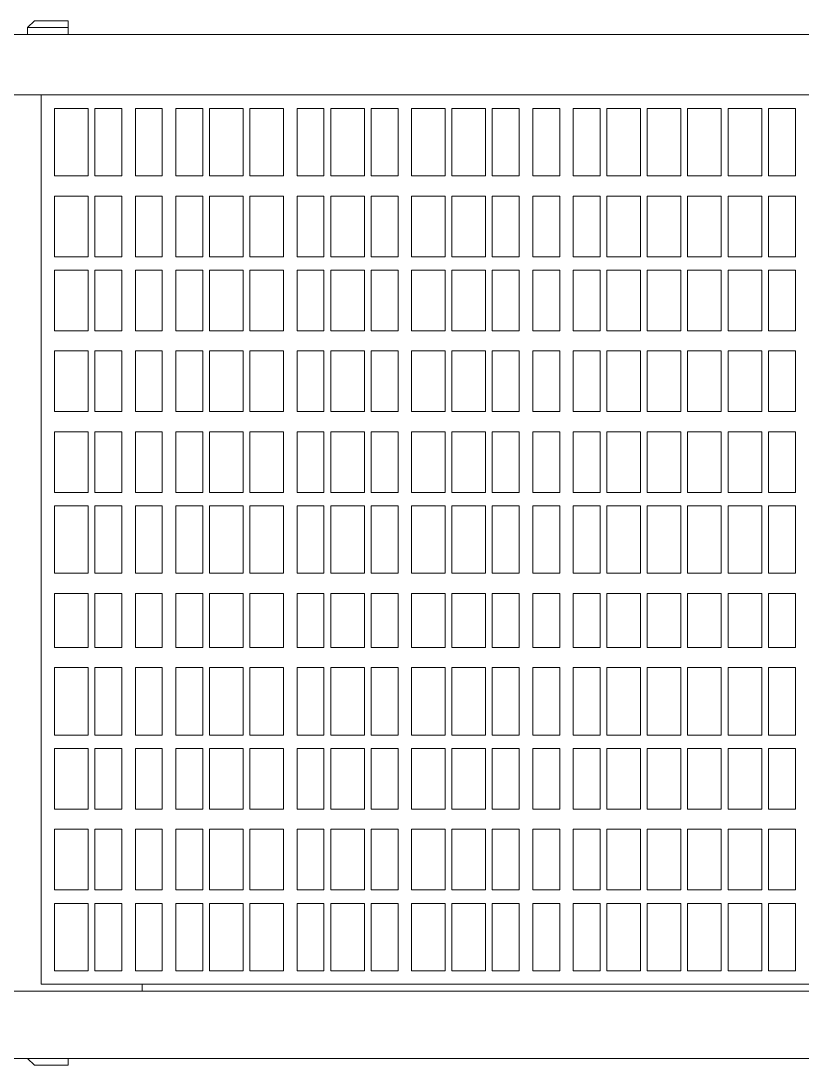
# Model space of a CAD drawing. Header units: metres. Extents: x -13194 to 152406, y -14653 to 29421.
# Drawn here: x 3729.18 to 3766.55, y 682.84 to 732.77 of the extents above; entities that cross this region are included whole.
import ezdxf

# ---------------------------------------------------------------- set-up
doc = ezdxf.new("R2010")
doc.units = ezdxf.units.M
doc.header["$LTSCALE"] = 100
doc.header["$MEASUREMENT"] = 0
doc.layers.get('0').update_dxf_attribs({"color": 9, "lineweight": 9})
doc.layers.add('32-ekipman', color=9, linetype='Continuous', lineweight=9)

# ---------------------------------------------------------------- blocks, each defined once
blk = doc.blocks.new('h')
for points in [[(182091.819, -16360.8), (182093.43, -16360.8)], [(182091.819, -16360.8), (182091.819, -16361.122)], [(182093.43, -16360.8), (182093.752, -16361.122)], [(182096.974, -16361.122), (182021.587, -16361.122)], [(182093.752, -16361.122), (182091.819, -16361.122)], [(182091.819, -16361.122), (182091.819, -16361.122)], [(182093.752, -16361.122), (182093.752, -16361.122)], [(182021.587, -16364.344), (182119.848, -16364.344)], [(182088.276, -16364.344), (182088.276, -16364.666)], [(182088.276, -16364.344), (182088.276, -16364.666)], [(182093.108, -16364.666), (182029.641, -16364.666)], [(182093.108, -16364.666), (182093.108, -16407.192)], [(182057.025, -16365.311), (182058.314, -16365.311)], [(182057.025, -16368.532), (182057.025, -16365.311)], [(182058.314, -16365.311), (182058.314, -16368.532)], [(182058.636, -16365.311), (182060.247, -16365.311)], [(182058.636, -16368.532), (182058.636, -16365.311)], [(182060.247, -16365.311), (182060.247, -16368.532)], [(182060.569, -16365.311), (182062.18, -16365.311)], [(182060.569, -16368.532), (182060.569, -16365.311)], [(182062.18, -16365.311), (182062.18, -16368.532)], [(182062.502, -16365.311), (182064.113, -16365.311)], [(182062.502, -16368.532), (182062.502, -16365.311)], [(182064.113, -16365.311), (182064.113, -16368.532)], [(182064.435, -16365.311), (182066.046, -16365.311)], [(182064.435, -16368.532), (182064.435, -16365.311)], [(182066.046, -16365.311), (182066.046, -16368.532)], [(182066.368, -16365.311), (182067.657, -16365.311)], [(182066.368, -16368.532), (182066.368, -16365.311)], [(182067.657, -16365.311), (182067.657, -16368.532)], [(182068.301, -16365.311), (182069.59, -16365.311)], [(182068.301, -16368.532), (182068.301, -16365.311)], [(182069.59, -16365.311), (182069.59, -16368.532)], [(182070.234, -16365.311), (182071.523, -16365.311)], [(182070.234, -16368.532), (182070.234, -16365.311)], [(182071.523, -16365.311), (182071.523, -16368.532)], [(182071.845, -16365.311), (182073.456, -16365.311)], [(182071.845, -16368.532), (182071.845, -16365.311)], [(182073.456, -16365.311), (182073.456, -16368.532)], [(182073.778, -16365.311), (182075.389, -16365.311)], [(182073.778, -16368.532), (182073.778, -16365.311)], [(182075.389, -16365.311), (182075.389, -16368.532)], [(182076.033, -16365.311), (182077.322, -16365.311)], [(182076.033, -16368.532), (182076.033, -16365.311)], [(182077.322, -16365.311), (182077.322, -16368.532)], [(182077.644, -16365.311), (182079.255, -16365.311)], [(182077.644, -16368.532), (182077.644, -16365.311)], [(182079.255, -16365.311), (182079.255, -16368.532)], [(182079.577, -16365.311), (182080.866, -16365.311)], [(182079.577, -16368.532), (182079.577, -16365.311)], [(182080.866, -16365.311), (182080.866, -16368.532)], [(182081.51, -16365.311), (182083.121, -16365.311)], [(182081.51, -16368.532), (182081.51, -16365.311)], [(182083.121, -16365.311), (182083.121, -16368.532)], [(182083.443, -16365.311), (182085.054, -16365.311)], [(182083.443, -16368.532), (182083.443, -16365.311)], [(182085.054, -16365.311), (182085.054, -16368.532)], [(182085.376, -16365.311), (182086.665, -16365.311)], [(182085.376, -16368.532), (182085.376, -16365.311)], [(182086.665, -16365.311), (182086.665, -16368.532)], [(182087.309, -16365.311), (182088.598, -16365.311)], [(182087.309, -16368.532), (182087.309, -16365.311)], [(182088.598, -16365.311), (182088.598, -16368.532)], [(182089.242, -16365.311), (182090.531, -16365.311)], [(182089.242, -16368.532), (182089.242, -16365.311)], [(182090.531, -16365.311), (182090.531, -16368.532)], [(182090.853, -16365.311), (182092.464, -16365.311)], [(182090.853, -16368.532), (182090.853, -16365.311)], [(182092.464, -16365.311), (182092.464, -16368.532)], [(182058.314, -16368.532), (182057.025, -16368.532)], [(182060.247, -16368.532), (182058.636, -16368.532)], [(182062.18, -16368.532), (182060.569, -16368.532)], [(182064.113, -16368.532), (182062.502, -16368.532)], [(182066.046, -16368.532), (182064.435, -16368.532)], [(182067.657, -16368.532), (182066.368, -16368.532)], [(182069.59, -16368.532), (182068.301, -16368.532)], [(182071.523, -16368.532), (182070.234, -16368.532)], [(182073.456, -16368.532), (182071.845, -16368.532)], [(182075.389, -16368.532), (182073.778, -16368.532)], [(182077.322, -16368.532), (182076.033, -16368.532)], [(182079.255, -16368.532), (182077.644, -16368.532)], [(182080.866, -16368.532), (182079.577, -16368.532)], [(182083.121, -16368.532), (182081.51, -16368.532)], [(182085.054, -16368.532), (182083.443, -16368.532)], [(182086.665, -16368.532), (182085.376, -16368.532)], [(182088.598, -16368.532), (182087.309, -16368.532)], [(182090.531, -16368.532), (182089.242, -16368.532)], [(182092.464, -16368.532), (182090.853, -16368.532)], [(182057.025, -16369.177), (182058.314, -16369.177)], [(182057.025, -16372.076), (182057.025, -16369.177)], [(182058.314, -16369.177), (182058.314, -16372.076)], [(182058.636, -16369.177), (182060.247, -16369.177)], [(182058.636, -16372.076), (182058.636, -16369.177)], [(182060.247, -16369.177), (182060.247, -16372.076)], [(182060.569, -16369.177), (182062.18, -16369.177)], [(182060.569, -16372.076), (182060.569, -16369.177)], [(182062.18, -16369.177), (182062.18, -16372.076)], [(182062.502, -16369.177), (182064.113, -16369.177)], [(182062.502, -16372.076), (182062.502, -16369.177)], [(182064.113, -16369.177), (182064.113, -16372.076)], [(182064.435, -16369.177), (182066.046, -16369.177)], [(182064.435, -16372.076), (182064.435, -16369.177)], [(182066.046, -16369.177), (182066.046, -16372.076)], [(182066.368, -16369.177), (182067.657, -16369.177)], [(182066.368, -16372.076), (182066.368, -16369.177)], [(182067.657, -16369.177), (182067.657, -16372.076)], [(182068.301, -16369.177), (182069.59, -16369.177)], [(182068.301, -16372.076), (182068.301, -16369.177)], [(182069.59, -16369.177), (182069.59, -16372.076)], [(182070.234, -16369.177), (182071.523, -16369.177)], [(182070.234, -16372.076), (182070.234, -16369.177)], [(182071.523, -16369.177), (182071.523, -16372.076)], [(182071.845, -16369.177), (182073.456, -16369.177)], [(182071.845, -16372.076), (182071.845, -16369.177)], [(182073.456, -16369.177), (182073.456, -16372.076)], [(182073.778, -16369.177), (182075.389, -16369.177)], [(182073.778, -16372.076), (182073.778, -16369.177)], [(182075.389, -16369.177), (182075.389, -16372.076)], [(182076.033, -16369.177), (182077.322, -16369.177)], [(182076.033, -16372.076), (182076.033, -16369.177)], [(182077.322, -16369.177), (182077.322, -16372.076)], [(182077.644, -16369.177), (182079.255, -16369.177)], [(182077.644, -16372.076), (182077.644, -16369.177)], [(182079.255, -16369.177), (182079.255, -16372.076)], [(182079.577, -16369.177), (182080.866, -16369.177)], [(182079.577, -16372.076), (182079.577, -16369.177)], [(182080.866, -16369.177), (182080.866, -16372.076)], [(182081.51, -16369.177), (182083.121, -16369.177)], [(182081.51, -16372.076), (182081.51, -16369.177)], [(182083.121, -16369.177), (182083.121, -16372.076)], [(182083.443, -16369.177), (182085.054, -16369.177)], [(182083.443, -16372.076), (182083.443, -16369.177)], [(182085.054, -16369.177), (182085.054, -16372.076)], [(182085.376, -16369.177), (182086.665, -16369.177)], [(182085.376, -16372.076), (182085.376, -16369.177)], [(182086.665, -16369.177), (182086.665, -16372.076)], [(182087.309, -16369.177), (182088.598, -16369.177)], [(182087.309, -16372.076), (182087.309, -16369.177)], [(182088.598, -16369.177), (182088.598, -16372.076)], [(182089.242, -16369.177), (182090.531, -16369.177)], [(182089.242, -16372.076), (182089.242, -16369.177)], [(182090.531, -16369.177), (182090.531, -16372.076)], [(182090.853, -16369.177), (182092.464, -16369.177)], [(182090.853, -16372.076), (182090.853, -16369.177)], [(182092.464, -16369.177), (182092.464, -16372.076)], [(182058.314, -16372.076), (182057.025, -16372.076)], [(182060.247, -16372.076), (182058.636, -16372.076)], [(182062.18, -16372.076), (182060.569, -16372.076)], [(182064.113, -16372.076), (182062.502, -16372.076)], [(182066.046, -16372.076), (182064.435, -16372.076)], [(182067.657, -16372.076), (182066.368, -16372.076)], [(182069.59, -16372.076), (182068.301, -16372.076)], [(182071.523, -16372.076), (182070.234, -16372.076)], [(182073.456, -16372.076), (182071.845, -16372.076)], [(182075.389, -16372.076), (182073.778, -16372.076)], [(182077.322, -16372.076), (182076.033, -16372.076)], [(182079.255, -16372.076), (182077.644, -16372.076)], [(182080.866, -16372.076), (182079.577, -16372.076)], [(182083.121, -16372.076), (182081.51, -16372.076)], [(182085.054, -16372.076), (182083.443, -16372.076)], [(182086.665, -16372.076), (182085.376, -16372.076)], [(182088.598, -16372.076), (182087.309, -16372.076)], [(182090.531, -16372.076), (182089.242, -16372.076)], [(182092.464, -16372.076), (182090.853, -16372.076)], [(182057.025, -16373.043), (182058.314, -16373.043)], [(182057.025, -16375.942), (182057.025, -16373.043)], [(182058.314, -16373.043), (182058.314, -16375.942)], [(182058.636, -16373.043), (182060.247, -16373.043)], [(182058.636, -16375.942), (182058.636, -16373.043)], [(182060.247, -16373.043), (182060.247, -16375.942)], [(182060.569, -16373.043), (182062.18, -16373.043)], [(182060.569, -16375.942), (182060.569, -16373.043)], [(182062.18, -16373.043), (182062.18, -16375.942)], [(182062.502, -16373.043), (182064.113, -16373.043)], [(182062.502, -16375.942), (182062.502, -16373.043)], [(182064.113, -16373.043), (182064.113, -16375.942)], [(182064.435, -16373.043), (182066.046, -16373.043)], [(182064.435, -16375.942), (182064.435, -16373.043)], [(182066.046, -16373.043), (182066.046, -16375.942)], [(182066.368, -16373.043), (182067.657, -16373.043)], [(182066.368, -16375.942), (182066.368, -16373.043)], [(182067.657, -16373.043), (182067.657, -16375.942)], [(182068.301, -16373.043), (182069.59, -16373.043)], [(182068.301, -16375.942), (182068.301, -16373.043)], [(182069.59, -16373.043), (182069.59, -16375.942)], [(182070.234, -16373.043), (182071.523, -16373.043)], [(182070.234, -16375.942), (182070.234, -16373.043)], [(182071.523, -16373.043), (182071.523, -16375.942)], [(182071.845, -16373.043), (182073.456, -16373.043)], [(182071.845, -16375.942), (182071.845, -16373.043)], [(182073.456, -16373.043), (182073.456, -16375.942)], [(182073.778, -16373.043), (182075.389, -16373.043)], [(182073.778, -16375.942), (182073.778, -16373.043)], [(182075.389, -16373.043), (182075.389, -16375.942)], [(182076.033, -16373.043), (182077.322, -16373.043)], [(182076.033, -16375.942), (182076.033, -16373.043)], [(182077.322, -16373.043), (182077.322, -16375.942)], [(182077.644, -16373.043), (182079.255, -16373.043)], [(182077.644, -16375.942), (182077.644, -16373.043)], [(182079.255, -16373.043), (182079.255, -16375.942)], [(182079.577, -16373.043), (182080.866, -16373.043)], [(182079.577, -16375.942), (182079.577, -16373.043)], [(182080.866, -16373.043), (182080.866, -16375.942)], [(182081.51, -16373.043), (182083.121, -16373.043)], [(182081.51, -16375.942), (182081.51, -16373.043)], [(182083.121, -16373.043), (182083.121, -16375.942)], [(182083.443, -16373.043), (182085.054, -16373.043)], [(182083.443, -16375.942), (182083.443, -16373.043)], [(182085.054, -16373.043), (182085.054, -16375.942)], [(182085.376, -16373.043), (182086.665, -16373.043)], [(182085.376, -16375.942), (182085.376, -16373.043)], [(182086.665, -16373.043), (182086.665, -16375.942)], [(182087.309, -16373.043), (182088.598, -16373.043)], [(182087.309, -16375.942), (182087.309, -16373.043)], [(182088.598, -16373.043), (182088.598, -16375.942)], [(182089.242, -16373.043), (182090.531, -16373.043)], [(182089.242, -16375.942), (182089.242, -16373.043)], [(182090.531, -16373.043), (182090.531, -16375.942)], [(182090.853, -16373.043), (182092.464, -16373.043)], [(182090.853, -16375.942), (182090.853, -16373.043)], [(182092.464, -16373.043), (182092.464, -16375.942)], [(182058.314, -16375.942), (182057.025, -16375.942)], [(182060.247, -16375.942), (182058.636, -16375.942)], [(182062.18, -16375.942), (182060.569, -16375.942)], [(182064.113, -16375.942), (182062.502, -16375.942)], [(182066.046, -16375.942), (182064.435, -16375.942)], [(182067.657, -16375.942), (182066.368, -16375.942)], [(182069.59, -16375.942), (182068.301, -16375.942)], [(182071.523, -16375.942), (182070.234, -16375.942)], [(182073.456, -16375.942), (182071.845, -16375.942)], [(182075.389, -16375.942), (182073.778, -16375.942)], [(182077.322, -16375.942), (182076.033, -16375.942)], [(182079.255, -16375.942), (182077.644, -16375.942)], [(182080.866, -16375.942), (182079.577, -16375.942)], [(182083.121, -16375.942), (182081.51, -16375.942)], [(182085.054, -16375.942), (182083.443, -16375.942)], [(182086.665, -16375.942), (182085.376, -16375.942)], [(182088.598, -16375.942), (182087.309, -16375.942)], [(182090.531, -16375.942), (182089.242, -16375.942)], [(182092.464, -16375.942), (182090.853, -16375.942)], [(182057.025, -16376.586), (182058.314, -16376.586)], [(182057.025, -16379.808), (182057.025, -16376.586)], [(182058.314, -16376.586), (182058.314, -16379.808)], [(182058.636, -16376.586), (182060.247, -16376.586)], [(182058.636, -16379.808), (182058.636, -16376.586)], [(182060.247, -16376.586), (182060.247, -16379.808)], [(182060.569, -16376.586), (182062.18, -16376.586)], [(182060.569, -16379.808), (182060.569, -16376.586)], [(182062.18, -16376.586), (182062.18, -16379.808)], [(182062.502, -16376.586), (182064.113, -16376.586)], [(182062.502, -16379.808), (182062.502, -16376.586)], [(182064.113, -16376.586), (182064.113, -16379.808)], [(182064.435, -16376.586), (182066.046, -16376.586)], [(182064.435, -16379.808), (182064.435, -16376.586)], [(182066.046, -16376.586), (182066.046, -16379.808)], [(182066.368, -16376.586), (182067.657, -16376.586)], [(182066.368, -16379.808), (182066.368, -16376.586)], [(182067.657, -16376.586), (182067.657, -16379.808)], [(182068.301, -16376.586), (182069.59, -16376.586)], [(182068.301, -16379.808), (182068.301, -16376.586)], [(182069.59, -16376.586), (182069.59, -16379.808)], [(182070.234, -16376.586), (182071.523, -16376.586)], [(182070.234, -16379.808), (182070.234, -16376.586)], [(182071.523, -16376.586), (182071.523, -16379.808)], [(182071.845, -16376.586), (182073.456, -16376.586)], [(182071.845, -16379.808), (182071.845, -16376.586)], [(182073.456, -16376.586), (182073.456, -16379.808)], [(182073.778, -16376.586), (182075.389, -16376.586)], [(182073.778, -16379.808), (182073.778, -16376.586)], [(182075.389, -16376.586), (182075.389, -16379.808)], [(182076.033, -16376.586), (182077.322, -16376.586)], [(182076.033, -16379.808), (182076.033, -16376.586)], [(182077.322, -16376.586), (182077.322, -16379.808)], [(182077.644, -16376.586), (182079.255, -16376.586)], [(182077.644, -16379.808), (182077.644, -16376.586)], [(182079.255, -16376.586), (182079.255, -16379.808)], [(182079.577, -16376.586), (182080.866, -16376.586)], [(182079.577, -16379.808), (182079.577, -16376.586)], [(182080.866, -16376.586), (182080.866, -16379.808)], [(182081.51, -16376.586), (182083.121, -16376.586)], [(182081.51, -16379.808), (182081.51, -16376.586)], [(182083.121, -16376.586), (182083.121, -16379.808)], [(182083.443, -16376.586), (182085.054, -16376.586)], [(182083.443, -16379.808), (182083.443, -16376.586)], [(182085.054, -16376.586), (182085.054, -16379.808)], [(182085.376, -16376.586), (182086.665, -16376.586)], [(182085.376, -16379.808), (182085.376, -16376.586)], [(182086.665, -16376.586), (182086.665, -16379.808)], [(182087.309, -16376.586), (182088.598, -16376.586)], [(182087.309, -16379.808), (182087.309, -16376.586)], [(182088.598, -16376.586), (182088.598, -16379.808)], [(182089.242, -16376.586), (182090.531, -16376.586)], [(182089.242, -16379.808), (182089.242, -16376.586)], [(182090.531, -16376.586), (182090.531, -16379.808)], [(182090.853, -16376.586), (182092.464, -16376.586)], [(182090.853, -16379.808), (182090.853, -16376.586)], [(182092.464, -16376.586), (182092.464, -16379.808)], [(182058.314, -16379.808), (182057.025, -16379.808)], [(182060.247, -16379.808), (182058.636, -16379.808)], [(182062.18, -16379.808), (182060.569, -16379.808)], [(182064.113, -16379.808), (182062.502, -16379.808)], [(182066.046, -16379.808), (182064.435, -16379.808)], [(182067.657, -16379.808), (182066.368, -16379.808)], [(182069.59, -16379.808), (182068.301, -16379.808)], [(182071.523, -16379.808), (182070.234, -16379.808)], [(182073.456, -16379.808), (182071.845, -16379.808)], [(182075.389, -16379.808), (182073.778, -16379.808)], [(182077.322, -16379.808), (182076.033, -16379.808)], [(182079.255, -16379.808), (182077.644, -16379.808)], [(182080.866, -16379.808), (182079.577, -16379.808)], [(182083.121, -16379.808), (182081.51, -16379.808)], [(182085.054, -16379.808), (182083.443, -16379.808)], [(182086.665, -16379.808), (182085.376, -16379.808)], [(182088.598, -16379.808), (182087.309, -16379.808)], [(182090.531, -16379.808), (182089.242, -16379.808)], [(182092.464, -16379.808), (182090.853, -16379.808)], [(182057.025, -16380.775), (182058.314, -16380.775)], [(182057.025, -16383.352), (182057.025, -16380.775)], [(182058.314, -16380.775), (182058.314, -16383.352)], [(182058.636, -16380.775), (182060.247, -16380.775)], [(182058.636, -16383.352), (182058.636, -16380.775)], [(182060.247, -16380.775), (182060.247, -16383.352)], [(182060.569, -16380.775), (182062.18, -16380.775)], [(182060.569, -16383.352), (182060.569, -16380.775)], [(182062.18, -16380.775), (182062.18, -16383.352)], [(182062.502, -16380.775), (182064.113, -16380.775)], [(182062.502, -16383.352), (182062.502, -16380.775)], [(182064.113, -16380.775), (182064.113, -16383.352)], [(182064.435, -16380.775), (182066.046, -16380.775)], [(182064.435, -16383.352), (182064.435, -16380.775)], [(182066.046, -16380.775), (182066.046, -16383.352)], [(182066.368, -16380.775), (182067.657, -16380.775)], [(182066.368, -16383.352), (182066.368, -16380.775)], [(182067.657, -16380.775), (182067.657, -16383.352)], [(182068.301, -16380.775), (182069.59, -16380.775)], [(182068.301, -16383.352), (182068.301, -16380.775)], [(182069.59, -16380.775), (182069.59, -16383.352)], [(182070.234, -16380.775), (182071.523, -16380.775)], [(182070.234, -16383.352), (182070.234, -16380.775)], [(182071.523, -16380.775), (182071.523, -16383.352)], [(182071.845, -16380.775), (182073.456, -16380.775)], [(182071.845, -16383.352), (182071.845, -16380.775)], [(182073.456, -16380.775), (182073.456, -16383.352)], [(182073.778, -16380.775), (182075.389, -16380.775)], [(182073.778, -16383.352), (182073.778, -16380.775)], [(182075.389, -16380.775), (182075.389, -16383.352)], [(182076.033, -16380.775), (182077.322, -16380.775)], [(182076.033, -16383.352), (182076.033, -16380.775)], [(182077.322, -16380.775), (182077.322, -16383.352)], [(182077.644, -16380.775), (182079.255, -16380.775)], [(182077.644, -16383.352), (182077.644, -16380.775)], [(182079.255, -16380.775), (182079.255, -16383.352)], [(182079.577, -16380.775), (182080.866, -16380.775)], [(182079.577, -16383.352), (182079.577, -16380.775)], [(182080.866, -16380.775), (182080.866, -16383.352)], [(182081.51, -16380.775), (182083.121, -16380.775)], [(182081.51, -16383.352), (182081.51, -16380.775)], [(182083.121, -16380.775), (182083.121, -16383.352)], [(182083.443, -16380.775), (182085.054, -16380.775)], [(182083.443, -16383.352), (182083.443, -16380.775)], [(182085.054, -16380.775), (182085.054, -16383.352)], [(182085.376, -16380.775), (182086.665, -16380.775)], [(182085.376, -16383.352), (182085.376, -16380.775)], [(182086.665, -16380.775), (182086.665, -16383.352)], [(182087.309, -16380.775), (182088.598, -16380.775)], [(182087.309, -16383.352), (182087.309, -16380.775)], [(182088.598, -16380.775), (182088.598, -16383.352)], [(182089.242, -16380.775), (182090.531, -16380.775)], [(182089.242, -16383.352), (182089.242, -16380.775)], [(182090.531, -16380.775), (182090.531, -16383.352)], [(182090.853, -16380.775), (182092.464, -16380.775)], [(182090.853, -16383.352), (182090.853, -16380.775)], [(182092.464, -16380.775), (182092.464, -16383.352)], [(182058.314, -16383.352), (182057.025, -16383.352)], [(182060.247, -16383.352), (182058.636, -16383.352)], [(182062.18, -16383.352), (182060.569, -16383.352)], [(182064.113, -16383.352), (182062.502, -16383.352)], [(182066.046, -16383.352), (182064.435, -16383.352)], [(182067.657, -16383.352), (182066.368, -16383.352)], [(182069.59, -16383.352), (182068.301, -16383.352)], [(182071.523, -16383.352), (182070.234, -16383.352)], [(182073.456, -16383.352), (182071.845, -16383.352)], [(182075.389, -16383.352), (182073.778, -16383.352)], [(182077.322, -16383.352), (182076.033, -16383.352)], [(182079.255, -16383.352), (182077.644, -16383.352)], [(182080.866, -16383.352), (182079.577, -16383.352)], [(182083.121, -16383.352), (182081.51, -16383.352)], [(182085.054, -16383.352), (182083.443, -16383.352)], [(182086.665, -16383.352), (182085.376, -16383.352)], [(182088.598, -16383.352), (182087.309, -16383.352)], [(182090.531, -16383.352), (182089.242, -16383.352)], [(182092.464, -16383.352), (182090.853, -16383.352)], [(182057.025, -16384.318), (182058.314, -16384.318)], [(182057.025, -16387.54), (182057.025, -16384.318)], [(182058.314, -16384.318), (182058.314, -16387.54)], [(182058.636, -16384.318), (182060.247, -16384.318)], [(182058.636, -16387.54), (182058.636, -16384.318)], [(182060.247, -16384.318), (182060.247, -16387.54)], [(182060.569, -16384.318), (182062.18, -16384.318)], [(182060.569, -16387.54), (182060.569, -16384.318)], [(182062.18, -16384.318), (182062.18, -16387.54)], [(182062.502, -16384.318), (182064.113, -16384.318)], [(182062.502, -16387.54), (182062.502, -16384.318)], [(182064.113, -16384.318), (182064.113, -16387.54)], [(182064.435, -16384.318), (182066.046, -16384.318)], [(182064.435, -16387.54), (182064.435, -16384.318)], [(182066.046, -16384.318), (182066.046, -16387.54)], [(182066.368, -16384.318), (182067.657, -16384.318)], [(182066.368, -16387.54), (182066.368, -16384.318)], [(182067.657, -16384.318), (182067.657, -16387.54)], [(182068.301, -16384.318), (182069.59, -16384.318)], [(182068.301, -16387.54), (182068.301, -16384.318)], [(182069.59, -16384.318), (182069.59, -16387.54)], [(182070.234, -16384.318), (182071.523, -16384.318)], [(182070.234, -16387.54), (182070.234, -16384.318)], [(182071.523, -16384.318), (182071.523, -16387.54)], [(182071.845, -16384.318), (182073.456, -16384.318)], [(182071.845, -16387.54), (182071.845, -16384.318)], [(182073.456, -16384.318), (182073.456, -16387.54)], [(182073.778, -16384.318), (182075.389, -16384.318)], [(182073.778, -16387.54), (182073.778, -16384.318)], [(182075.389, -16384.318), (182075.389, -16387.54)], [(182076.033, -16384.318), (182077.322, -16384.318)], [(182076.033, -16387.54), (182076.033, -16384.318)], [(182077.322, -16384.318), (182077.322, -16387.54)], [(182077.644, -16384.318), (182079.255, -16384.318)], [(182077.644, -16387.54), (182077.644, -16384.318)], [(182079.255, -16384.318), (182079.255, -16387.54)], [(182079.577, -16384.318), (182080.866, -16384.318)], [(182079.577, -16387.54), (182079.577, -16384.318)], [(182080.866, -16384.318), (182080.866, -16387.54)], [(182081.51, -16384.318), (182083.121, -16384.318)], [(182081.51, -16387.54), (182081.51, -16384.318)], [(182083.121, -16384.318), (182083.121, -16387.54)], [(182083.443, -16384.318), (182085.054, -16384.318)], [(182083.443, -16387.54), (182083.443, -16384.318)], [(182085.054, -16384.318), (182085.054, -16387.54)], [(182085.376, -16384.318), (182086.665, -16384.318)], [(182085.376, -16387.54), (182085.376, -16384.318)], [(182086.665, -16384.318), (182086.665, -16387.54)], [(182087.309, -16384.318), (182088.598, -16384.318)], [(182087.309, -16387.54), (182087.309, -16384.318)], [(182088.598, -16384.318), (182088.598, -16387.54)], [(182089.242, -16384.318), (182090.531, -16384.318)], [(182089.242, -16387.54), (182089.242, -16384.318)], [(182090.531, -16384.318), (182090.531, -16387.54)], [(182090.853, -16384.318), (182092.464, -16384.318)], [(182090.853, -16387.54), (182090.853, -16384.318)], [(182092.464, -16384.318), (182092.464, -16387.54)], [(182058.314, -16387.54), (182057.025, -16387.54)], [(182060.247, -16387.54), (182058.636, -16387.54)], [(182062.18, -16387.54), (182060.569, -16387.54)], [(182064.113, -16387.54), (182062.502, -16387.54)], [(182066.046, -16387.54), (182064.435, -16387.54)], [(182067.657, -16387.54), (182066.368, -16387.54)], [(182069.59, -16387.54), (182068.301, -16387.54)], [(182071.523, -16387.54), (182070.234, -16387.54)], [(182073.456, -16387.54), (182071.845, -16387.54)], [(182075.389, -16387.54), (182073.778, -16387.54)], [(182077.322, -16387.54), (182076.033, -16387.54)], [(182079.255, -16387.54), (182077.644, -16387.54)], [(182080.866, -16387.54), (182079.577, -16387.54)], [(182083.121, -16387.54), (182081.51, -16387.54)], [(182085.054, -16387.54), (182083.443, -16387.54)], [(182086.665, -16387.54), (182085.376, -16387.54)], [(182088.598, -16387.54), (182087.309, -16387.54)], [(182090.531, -16387.54), (182089.242, -16387.54)], [(182092.464, -16387.54), (182090.853, -16387.54)], [(182057.025, -16388.184), (182058.314, -16388.184)], [(182057.025, -16391.084), (182057.025, -16388.184)], [(182058.314, -16388.184), (182058.314, -16391.084)], [(182058.636, -16388.184), (182060.247, -16388.184)], [(182058.636, -16391.084), (182058.636, -16388.184)], [(182060.247, -16388.184), (182060.247, -16391.084)], [(182060.569, -16388.184), (182062.18, -16388.184)], [(182060.569, -16391.084), (182060.569, -16388.184)], [(182062.18, -16388.184), (182062.18, -16391.084)], [(182062.502, -16388.184), (182064.113, -16388.184)], [(182062.502, -16391.084), (182062.502, -16388.184)], [(182064.113, -16388.184), (182064.113, -16391.084)], [(182064.435, -16388.184), (182066.046, -16388.184)], [(182064.435, -16391.084), (182064.435, -16388.184)], [(182066.046, -16388.184), (182066.046, -16391.084)], [(182066.368, -16388.184), (182067.657, -16388.184)], [(182066.368, -16391.084), (182066.368, -16388.184)], [(182067.657, -16388.184), (182067.657, -16391.084)], [(182068.301, -16388.184), (182069.59, -16388.184)], [(182068.301, -16391.084), (182068.301, -16388.184)], [(182069.59, -16388.184), (182069.59, -16391.084)], [(182070.234, -16388.184), (182071.523, -16388.184)], [(182070.234, -16391.084), (182070.234, -16388.184)], [(182071.523, -16388.184), (182071.523, -16391.084)], [(182071.845, -16388.184), (182073.456, -16388.184)], [(182071.845, -16391.084), (182071.845, -16388.184)], [(182073.456, -16388.184), (182073.456, -16391.084)], [(182073.778, -16388.184), (182075.389, -16388.184)], [(182073.778, -16391.084), (182073.778, -16388.184)], [(182075.389, -16388.184), (182075.389, -16391.084)], [(182076.033, -16388.184), (182077.322, -16388.184)], [(182076.033, -16391.084), (182076.033, -16388.184)], [(182077.322, -16388.184), (182077.322, -16391.084)], [(182077.644, -16388.184), (182079.255, -16388.184)], [(182077.644, -16391.084), (182077.644, -16388.184)], [(182079.255, -16388.184), (182079.255, -16391.084)], [(182079.577, -16388.184), (182080.866, -16388.184)], [(182079.577, -16391.084), (182079.577, -16388.184)], [(182080.866, -16388.184), (182080.866, -16391.084)], [(182081.51, -16388.184), (182083.121, -16388.184)], [(182081.51, -16391.084), (182081.51, -16388.184)], [(182083.121, -16388.184), (182083.121, -16391.084)], [(182083.443, -16388.184), (182085.054, -16388.184)], [(182083.443, -16391.084), (182083.443, -16388.184)], [(182085.054, -16388.184), (182085.054, -16391.084)], [(182085.376, -16388.184), (182086.665, -16388.184)], [(182085.376, -16391.084), (182085.376, -16388.184)], [(182086.665, -16388.184), (182086.665, -16391.084)], [(182087.309, -16388.184), (182088.598, -16388.184)], [(182087.309, -16391.084), (182087.309, -16388.184)], [(182088.598, -16388.184), (182088.598, -16391.084)], [(182089.242, -16388.184), (182090.531, -16388.184)], [(182089.242, -16391.084), (182089.242, -16388.184)], [(182090.531, -16388.184), (182090.531, -16391.084)], [(182090.853, -16388.184), (182092.464, -16388.184)], [(182090.853, -16391.084), (182090.853, -16388.184)], [(182092.464, -16388.184), (182092.464, -16391.084)], [(182058.314, -16391.084), (182057.025, -16391.084)], [(182060.247, -16391.084), (182058.636, -16391.084)], [(182062.18, -16391.084), (182060.569, -16391.084)], [(182064.113, -16391.084), (182062.502, -16391.084)], [(182066.046, -16391.084), (182064.435, -16391.084)], [(182067.657, -16391.084), (182066.368, -16391.084)], [(182069.59, -16391.084), (182068.301, -16391.084)], [(182071.523, -16391.084), (182070.234, -16391.084)], [(182073.456, -16391.084), (182071.845, -16391.084)], [(182075.389, -16391.084), (182073.778, -16391.084)], [(182077.322, -16391.084), (182076.033, -16391.084)], [(182079.255, -16391.084), (182077.644, -16391.084)], [(182080.866, -16391.084), (182079.577, -16391.084)], [(182083.121, -16391.084), (182081.51, -16391.084)], [(182085.054, -16391.084), (182083.443, -16391.084)], [(182086.665, -16391.084), (182085.376, -16391.084)], [(182088.598, -16391.084), (182087.309, -16391.084)], [(182090.531, -16391.084), (182089.242, -16391.084)], [(182092.464, -16391.084), (182090.853, -16391.084)], [(182057.025, -16392.05), (182058.314, -16392.05)], [(182057.025, -16394.95), (182057.025, -16392.05)], [(182058.314, -16392.05), (182058.314, -16394.95)], [(182058.636, -16392.05), (182060.247, -16392.05)], [(182058.636, -16394.95), (182058.636, -16392.05)], [(182060.247, -16392.05), (182060.247, -16394.95)], [(182060.569, -16392.05), (182062.18, -16392.05)], [(182060.569, -16394.95), (182060.569, -16392.05)], [(182062.18, -16392.05), (182062.18, -16394.95)], [(182062.502, -16392.05), (182064.113, -16392.05)], [(182062.502, -16394.95), (182062.502, -16392.05)], [(182064.113, -16392.05), (182064.113, -16394.95)], [(182064.435, -16392.05), (182066.046, -16392.05)], [(182064.435, -16394.95), (182064.435, -16392.05)], [(182066.046, -16392.05), (182066.046, -16394.95)], [(182066.368, -16392.05), (182067.657, -16392.05)], [(182066.368, -16394.95), (182066.368, -16392.05)], [(182067.657, -16392.05), (182067.657, -16394.95)], [(182068.301, -16392.05), (182069.59, -16392.05)], [(182068.301, -16394.95), (182068.301, -16392.05)], [(182069.59, -16392.05), (182069.59, -16394.95)], [(182070.234, -16392.05), (182071.523, -16392.05)], [(182070.234, -16394.95), (182070.234, -16392.05)], [(182071.523, -16392.05), (182071.523, -16394.95)], [(182071.845, -16392.05), (182073.456, -16392.05)], [(182071.845, -16394.95), (182071.845, -16392.05)], [(182073.456, -16392.05), (182073.456, -16394.95)], [(182073.778, -16392.05), (182075.389, -16392.05)], [(182073.778, -16394.95), (182073.778, -16392.05)], [(182075.389, -16392.05), (182075.389, -16394.95)], [(182076.033, -16392.05), (182077.322, -16392.05)], [(182076.033, -16394.95), (182076.033, -16392.05)], [(182077.322, -16392.05), (182077.322, -16394.95)], [(182077.644, -16392.05), (182079.255, -16392.05)], [(182077.644, -16394.95), (182077.644, -16392.05)], [(182079.255, -16392.05), (182079.255, -16394.95)], [(182079.577, -16392.05), (182080.866, -16392.05)], [(182079.577, -16394.95), (182079.577, -16392.05)], [(182080.866, -16392.05), (182080.866, -16394.95)], [(182081.51, -16392.05), (182083.121, -16392.05)], [(182081.51, -16394.95), (182081.51, -16392.05)], [(182083.121, -16392.05), (182083.121, -16394.95)], [(182083.443, -16392.05), (182085.054, -16392.05)], [(182083.443, -16394.95), (182083.443, -16392.05)], [(182085.054, -16392.05), (182085.054, -16394.95)], [(182085.376, -16392.05), (182086.665, -16392.05)], [(182085.376, -16394.95), (182085.376, -16392.05)], [(182086.665, -16392.05), (182086.665, -16394.95)], [(182087.309, -16392.05), (182088.598, -16392.05)], [(182087.309, -16394.95), (182087.309, -16392.05)], [(182088.598, -16392.05), (182088.598, -16394.95)], [(182089.242, -16392.05), (182090.531, -16392.05)], [(182089.242, -16394.95), (182089.242, -16392.05)], [(182090.531, -16392.05), (182090.531, -16394.95)], [(182090.853, -16392.05), (182092.464, -16392.05)], [(182090.853, -16394.95), (182090.853, -16392.05)], [(182092.464, -16392.05), (182092.464, -16394.95)], [(182058.314, -16394.95), (182057.025, -16394.95)], [(182060.247, -16394.95), (182058.636, -16394.95)], [(182062.18, -16394.95), (182060.569, -16394.95)], [(182064.113, -16394.95), (182062.502, -16394.95)], [(182066.046, -16394.95), (182064.435, -16394.95)], [(182067.657, -16394.95), (182066.368, -16394.95)], [(182069.59, -16394.95), (182068.301, -16394.95)], [(182071.523, -16394.95), (182070.234, -16394.95)], [(182073.456, -16394.95), (182071.845, -16394.95)], [(182075.389, -16394.95), (182073.778, -16394.95)], [(182077.322, -16394.95), (182076.033, -16394.95)], [(182079.255, -16394.95), (182077.644, -16394.95)], [(182080.866, -16394.95), (182079.577, -16394.95)], [(182083.121, -16394.95), (182081.51, -16394.95)], [(182085.054, -16394.95), (182083.443, -16394.95)], [(182086.665, -16394.95), (182085.376, -16394.95)], [(182088.598, -16394.95), (182087.309, -16394.95)], [(182090.531, -16394.95), (182089.242, -16394.95)], [(182092.464, -16394.95), (182090.853, -16394.95)], [(182057.025, -16395.916), (182058.314, -16395.916)], [(182057.025, -16398.816), (182057.025, -16395.916)], [(182058.314, -16395.916), (182058.314, -16398.816)], [(182058.636, -16395.916), (182060.247, -16395.916)], [(182058.636, -16398.816), (182058.636, -16395.916)], [(182060.247, -16395.916), (182060.247, -16398.816)], [(182060.569, -16395.916), (182062.18, -16395.916)], [(182060.569, -16398.816), (182060.569, -16395.916)], [(182062.18, -16395.916), (182062.18, -16398.816)], [(182062.502, -16395.916), (182064.113, -16395.916)], [(182062.502, -16398.816), (182062.502, -16395.916)], [(182064.113, -16395.916), (182064.113, -16398.816)], [(182064.435, -16395.916), (182066.046, -16395.916)], [(182064.435, -16398.816), (182064.435, -16395.916)], [(182066.046, -16395.916), (182066.046, -16398.816)], [(182066.368, -16395.916), (182067.657, -16395.916)], [(182066.368, -16398.816), (182066.368, -16395.916)], [(182067.657, -16395.916), (182067.657, -16398.816)], [(182068.301, -16395.916), (182069.59, -16395.916)], [(182068.301, -16398.816), (182068.301, -16395.916)], [(182069.59, -16395.916), (182069.59, -16398.816)], [(182070.234, -16395.916), (182071.523, -16395.916)], [(182070.234, -16398.816), (182070.234, -16395.916)], [(182071.523, -16395.916), (182071.523, -16398.816)], [(182071.845, -16395.916), (182073.456, -16395.916)], [(182071.845, -16398.816), (182071.845, -16395.916)], [(182073.456, -16395.916), (182073.456, -16398.816)], [(182073.778, -16395.916), (182075.389, -16395.916)], [(182073.778, -16398.816), (182073.778, -16395.916)], [(182075.389, -16395.916), (182075.389, -16398.816)], [(182076.033, -16395.916), (182077.322, -16395.916)], [(182076.033, -16398.816), (182076.033, -16395.916)], [(182077.322, -16395.916), (182077.322, -16398.816)], [(182077.644, -16395.916), (182079.255, -16395.916)], [(182077.644, -16398.816), (182077.644, -16395.916)], [(182079.255, -16395.916), (182079.255, -16398.816)], [(182079.577, -16395.916), (182080.866, -16395.916)], [(182079.577, -16398.816), (182079.577, -16395.916)], [(182080.866, -16395.916), (182080.866, -16398.816)], [(182081.51, -16395.916), (182083.121, -16395.916)], [(182081.51, -16398.816), (182081.51, -16395.916)], [(182083.121, -16395.916), (182083.121, -16398.816)], [(182083.443, -16395.916), (182085.054, -16395.916)], [(182083.443, -16398.816), (182083.443, -16395.916)], [(182085.054, -16395.916), (182085.054, -16398.816)], [(182085.376, -16395.916), (182086.665, -16395.916)], [(182085.376, -16398.816), (182085.376, -16395.916)], [(182086.665, -16395.916), (182086.665, -16398.816)], [(182087.309, -16395.916), (182088.598, -16395.916)], [(182087.309, -16398.816), (182087.309, -16395.916)], [(182088.598, -16395.916), (182088.598, -16398.816)], [(182089.242, -16395.916), (182090.531, -16395.916)], [(182089.242, -16398.816), (182089.242, -16395.916)], [(182090.531, -16395.916), (182090.531, -16398.816)], [(182090.853, -16395.916), (182092.464, -16395.916)], [(182090.853, -16398.816), (182090.853, -16395.916)], [(182092.464, -16395.916), (182092.464, -16398.816)], [(182058.314, -16398.816), (182057.025, -16398.816)], [(182060.247, -16398.816), (182058.636, -16398.816)], [(182062.18, -16398.816), (182060.569, -16398.816)], [(182064.113, -16398.816), (182062.502, -16398.816)], [(182066.046, -16398.816), (182064.435, -16398.816)], [(182067.657, -16398.816), (182066.368, -16398.816)], [(182069.59, -16398.816), (182068.301, -16398.816)], [(182071.523, -16398.816), (182070.234, -16398.816)], [(182073.456, -16398.816), (182071.845, -16398.816)], [(182075.389, -16398.816), (182073.778, -16398.816)], [(182077.322, -16398.816), (182076.033, -16398.816)], [(182079.255, -16398.816), (182077.644, -16398.816)], [(182080.866, -16398.816), (182079.577, -16398.816)], [(182083.121, -16398.816), (182081.51, -16398.816)], [(182085.054, -16398.816), (182083.443, -16398.816)], [(182086.665, -16398.816), (182085.376, -16398.816)], [(182088.598, -16398.816), (182087.309, -16398.816)], [(182090.531, -16398.816), (182089.242, -16398.816)], [(182092.464, -16398.816), (182090.853, -16398.816)], [(182057.025, -16399.46), (182058.314, -16399.46)], [(182057.025, -16402.36), (182057.025, -16399.46)], [(182058.314, -16399.46), (182058.314, -16402.36)], [(182058.636, -16399.46), (182060.247, -16399.46)], [(182058.636, -16402.36), (182058.636, -16399.46)], [(182060.247, -16399.46), (182060.247, -16402.36)], [(182060.569, -16399.46), (182062.18, -16399.46)], [(182060.569, -16402.36), (182060.569, -16399.46)], [(182062.18, -16399.46), (182062.18, -16402.36)], [(182062.502, -16399.46), (182064.113, -16399.46)], [(182062.502, -16402.36), (182062.502, -16399.46)], [(182064.113, -16399.46), (182064.113, -16402.36)], [(182064.435, -16399.46), (182066.046, -16399.46)], [(182064.435, -16402.36), (182064.435, -16399.46)], [(182066.046, -16399.46), (182066.046, -16402.36)], [(182066.368, -16399.46), (182067.657, -16399.46)], [(182066.368, -16402.36), (182066.368, -16399.46)], [(182067.657, -16399.46), (182067.657, -16402.36)], [(182068.301, -16399.46), (182069.59, -16399.46)], [(182068.301, -16402.36), (182068.301, -16399.46)], [(182069.59, -16399.46), (182069.59, -16402.36)], [(182070.234, -16399.46), (182071.523, -16399.46)], [(182070.234, -16402.36), (182070.234, -16399.46)], [(182071.523, -16399.46), (182071.523, -16402.36)], [(182071.845, -16399.46), (182073.456, -16399.46)], [(182071.845, -16402.36), (182071.845, -16399.46)], [(182073.456, -16399.46), (182073.456, -16402.36)], [(182073.778, -16399.46), (182075.389, -16399.46)], [(182073.778, -16402.36), (182073.778, -16399.46)], [(182075.389, -16399.46), (182075.389, -16402.36)], [(182076.033, -16399.46), (182077.322, -16399.46)], [(182076.033, -16402.36), (182076.033, -16399.46)], [(182077.322, -16399.46), (182077.322, -16402.36)], [(182077.644, -16399.46), (182079.255, -16399.46)], [(182077.644, -16402.36), (182077.644, -16399.46)], [(182079.255, -16399.46), (182079.255, -16402.36)], [(182079.577, -16399.46), (182080.866, -16399.46)], [(182079.577, -16402.36), (182079.577, -16399.46)], [(182080.866, -16399.46), (182080.866, -16402.36)], [(182081.51, -16399.46), (182083.121, -16399.46)], [(182081.51, -16402.36), (182081.51, -16399.46)], [(182083.121, -16399.46), (182083.121, -16402.36)], [(182083.443, -16399.46), (182085.054, -16399.46)], [(182083.443, -16402.36), (182083.443, -16399.46)], [(182085.054, -16399.46), (182085.054, -16402.36)], [(182085.376, -16399.46), (182086.665, -16399.46)], [(182085.376, -16402.36), (182085.376, -16399.46)], [(182086.665, -16399.46), (182086.665, -16402.36)], [(182087.309, -16399.46), (182088.598, -16399.46)], [(182087.309, -16402.36), (182087.309, -16399.46)], [(182088.598, -16399.46), (182088.598, -16402.36)], [(182089.242, -16399.46), (182090.531, -16399.46)], [(182089.242, -16402.36), (182089.242, -16399.46)], [(182090.531, -16399.46), (182090.531, -16402.36)], [(182090.853, -16399.46), (182092.464, -16399.46)], [(182090.853, -16402.36), (182090.853, -16399.46)], [(182092.464, -16399.46), (182092.464, -16402.36)], [(182058.314, -16402.36), (182057.025, -16402.36)], [(182060.247, -16402.36), (182058.636, -16402.36)], [(182062.18, -16402.36), (182060.569, -16402.36)], [(182064.113, -16402.36), (182062.502, -16402.36)], [(182066.046, -16402.36), (182064.435, -16402.36)], [(182067.657, -16402.36), (182066.368, -16402.36)], [(182069.59, -16402.36), (182068.301, -16402.36)], [(182071.523, -16402.36), (182070.234, -16402.36)], [(182073.456, -16402.36), (182071.845, -16402.36)], [(182075.389, -16402.36), (182073.778, -16402.36)], [(182077.322, -16402.36), (182076.033, -16402.36)], [(182079.255, -16402.36), (182077.644, -16402.36)], [(182080.866, -16402.36), (182079.577, -16402.36)], [(182083.121, -16402.36), (182081.51, -16402.36)], [(182085.054, -16402.36), (182083.443, -16402.36)], [(182086.665, -16402.36), (182085.376, -16402.36)], [(182088.598, -16402.36), (182087.309, -16402.36)], [(182090.531, -16402.36), (182089.242, -16402.36)], [(182092.464, -16402.36), (182090.853, -16402.36)], [(182057.025, -16403.326), (182058.314, -16403.326)], [(182057.025, -16406.548), (182057.025, -16403.326)], [(182058.314, -16403.326), (182058.314, -16406.548)], [(182058.636, -16403.326), (182060.247, -16403.326)], [(182058.636, -16406.548), (182058.636, -16403.326)], [(182060.247, -16403.326), (182060.247, -16406.548)], [(182060.569, -16403.326), (182062.18, -16403.326)], [(182060.569, -16406.548), (182060.569, -16403.326)], [(182062.18, -16403.326), (182062.18, -16406.548)], [(182062.502, -16403.326), (182064.113, -16403.326)], [(182062.502, -16406.548), (182062.502, -16403.326)], [(182064.113, -16403.326), (182064.113, -16406.548)], [(182064.435, -16403.326), (182066.046, -16403.326)], [(182064.435, -16406.548), (182064.435, -16403.326)], [(182066.046, -16403.326), (182066.046, -16406.548)], [(182066.368, -16403.326), (182067.657, -16403.326)], [(182066.368, -16406.548), (182066.368, -16403.326)], [(182067.657, -16403.326), (182067.657, -16406.548)], [(182068.301, -16403.326), (182069.59, -16403.326)], [(182068.301, -16406.548), (182068.301, -16403.326)], [(182069.59, -16403.326), (182069.59, -16406.548)], [(182070.234, -16403.326), (182071.523, -16403.326)], [(182070.234, -16406.548), (182070.234, -16403.326)], [(182071.523, -16403.326), (182071.523, -16406.548)], [(182071.845, -16403.326), (182073.456, -16403.326)], [(182071.845, -16406.548), (182071.845, -16403.326)], [(182073.456, -16403.326), (182073.456, -16406.548)], [(182073.778, -16403.326), (182075.389, -16403.326)], [(182073.778, -16406.548), (182073.778, -16403.326)], [(182075.389, -16403.326), (182075.389, -16406.548)], [(182076.033, -16403.326), (182077.322, -16403.326)], [(182076.033, -16406.548), (182076.033, -16403.326)], [(182077.322, -16403.326), (182077.322, -16406.548)], [(182077.644, -16403.326), (182079.255, -16403.326)], [(182077.644, -16406.548), (182077.644, -16403.326)], [(182079.255, -16403.326), (182079.255, -16406.548)], [(182079.577, -16403.326), (182080.866, -16403.326)], [(182079.577, -16406.548), (182079.577, -16403.326)], [(182080.866, -16403.326), (182080.866, -16406.548)], [(182081.51, -16403.326), (182083.121, -16403.326)], [(182081.51, -16406.548), (182081.51, -16403.326)], [(182083.121, -16403.326), (182083.121, -16406.548)], [(182083.443, -16403.326), (182085.054, -16403.326)], [(182083.443, -16406.548), (182083.443, -16403.326)], [(182085.054, -16403.326), (182085.054, -16406.548)], [(182085.376, -16403.326), (182086.665, -16403.326)], [(182085.376, -16406.548), (182085.376, -16403.326)], [(182086.665, -16403.326), (182086.665, -16406.548)], [(182087.309, -16403.326), (182088.598, -16403.326)], [(182087.309, -16406.548), (182087.309, -16403.326)], [(182088.598, -16403.326), (182088.598, -16406.548)], [(182089.242, -16403.326), (182090.531, -16403.326)], [(182089.242, -16406.548), (182089.242, -16403.326)], [(182090.531, -16403.326), (182090.531, -16406.548)], [(182090.853, -16403.326), (182092.464, -16403.326)], [(182090.853, -16406.548), (182090.853, -16403.326)], [(182092.464, -16403.326), (182092.464, -16406.548)], [(182058.314, -16406.548), (182057.025, -16406.548)], [(182060.247, -16406.548), (182058.636, -16406.548)], [(182062.18, -16406.548), (182060.569, -16406.548)], [(182064.113, -16406.548), (182062.502, -16406.548)], [(182066.046, -16406.548), (182064.435, -16406.548)], [(182067.657, -16406.548), (182066.368, -16406.548)], [(182069.59, -16406.548), (182068.301, -16406.548)], [(182071.523, -16406.548), (182070.234, -16406.548)], [(182073.456, -16406.548), (182071.845, -16406.548)], [(182075.389, -16406.548), (182073.778, -16406.548)], [(182077.322, -16406.548), (182076.033, -16406.548)], [(182079.255, -16406.548), (182077.644, -16406.548)], [(182080.866, -16406.548), (182079.577, -16406.548)], [(182083.121, -16406.548), (182081.51, -16406.548)], [(182085.054, -16406.548), (182083.443, -16406.548)], [(182086.665, -16406.548), (182085.376, -16406.548)], [(182088.598, -16406.548), (182087.309, -16406.548)], [(182090.531, -16406.548), (182089.242, -16406.548)], [(182092.464, -16406.548), (182090.853, -16406.548)], [(182093.108, -16407.192), (182026.42, -16407.192)], [(182096.974, -16407.192), (182093.108, -16407.192)], [(182096.974, -16410.092), (182021.587, -16410.092)], [(182091.819, -16410.092), (182091.819, -16410.414)], [(182093.752, -16410.092), (182093.752, -16410.414)], [(182093.752, -16410.414), (182091.819, -16410.414)], [(182091.819, -16410.414), (182091.819, -16410.736)], [(182091.819, -16410.736), (182093.43, -16410.736)], [(182093.752, -16410.414), (182093.43, -16410.736)]]:
    blk.add_lwpolyline(points)
blk = doc.blocks.new('2.bod.Mimari')
at = {"layer": '32-ekipman', "ltscale": 2, "rotation": 180}
blk.add_blockref('h', (185823.255, -24307.965), dxfattribs=at)

msp = doc.modelspace()

# ---------------------------------------------------------------- block references
msp.add_blockref('2.bod.Mimari', (0, 8630))

doc.saveas('drawing.dxf')
